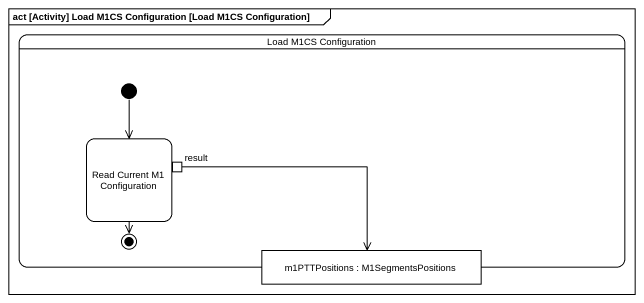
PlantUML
@startuml
mainframe act [Activity] Load M1CS Configuration [Load M1CS Configuration]
hide empty description
state "Load M1CS Configuration" as Load_M1CS_Configuration {
  state "Read Current M1 Configuration" as Read_Current_M1 {
    state result <<outputPin>>
  }
  state "m1PTTPositions : M1SegmentsPositions" as m1PTTPositions <<object>>
  [*] --> Read_Current_M1
  Read_Current_M1 --> [*]
}
result -right-> m1PTTPositions
@enduml
